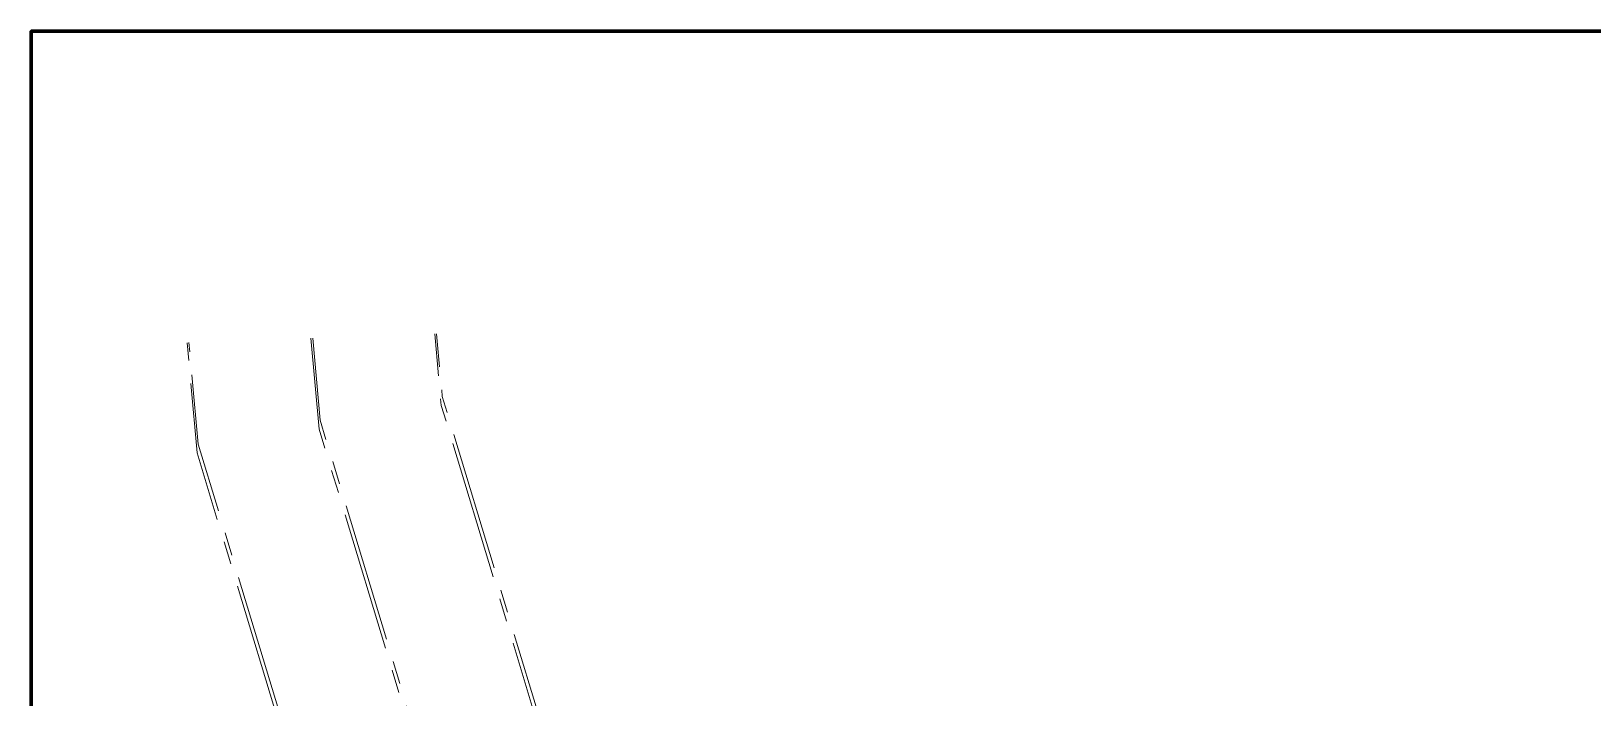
# Paper-space layout 'Layout1' of a CAD drawing. Header units: inches. Extents: x 0 to 35.9, y 0 to 23.6.
# Drawn here: x 0.02 to 8.43, y 20.02 to 23.61 of the extents above; entities that cross this region are included whole.
import ezdxf

# ---------------------------------------------------------------- set-up
doc = ezdxf.new("R2010")
doc.units = ezdxf.units.IN
doc.header["$MEASUREMENT"] = 0
doc.linetypes.add('CENTER2', pattern=[1.125, 0.75, -0.125, 0.125, -0.125])
doc.layers.get('0').update_dxf_attribs({"lineweight": 30})
doc.layers.add('BLOCK TEXT', color=7, linetype='Continuous')
doc.layers.add('C-SIDEWALK-CURB', color=92, linetype='Continuous')

# ---------------------------------------------------------------- blocks, each defined once
blk = doc.blocks.new('TITLEBLOCK ARCHD24X36')
at = {"ltscale": 0.125}
blk.add_lwpolyline([(0.0306, 23.9435), (35.909, 23.9435), (35.909, 9.5136), (0.0306, 9.5136)], close=True, dxfattribs=at)
at = {"layer": 'BLOCK TEXT', "linetype": 'ByBlock', "lineweight": 100}
blk.add_lwpolyline([(0.0306, 2.6905), (0.0306, 23.9435), (35.909, 23.9435), (35.909, 2.6905)], close=True, dxfattribs=at)

psp = doc.layouts.get("Layout1")

# ---------------------------------------------------------------- linework, layer by layer
at = {"layer": 'C-SIDEWALK-CURB', "color": 7, "linetype": 'CENTER2', "lineweight": 0, "flags": 128}
for points, elevation in [([(4.7966, 16.8293), (2.7465, 19.8796), (2.2286, 21.5922), (2.1934, 21.9777)], -5.3638), ([(4.7966, 16.8293), (2.7465, 19.8796), (2.2286, 21.5922), (2.1934, 21.9777)], -5.3638), ([(4.8022, 16.8768), (2.7522, 19.9271), (2.2343, 21.6397), (2.2034, 21.9781)], -15.9495), ([(3.6901, 16.0857), (1.5284, 19.3021), (0.9133, 21.3361), (0.8591, 21.9298)], -5.3638), ([(3.6901, 16.0857), (1.5284, 19.3021), (0.9133, 21.3361), (0.8591, 21.9298)], -5.3638), ([(3.6957, 16.1332), (1.534, 19.3496), (0.9189, 21.3835), (0.8691, 21.9302)], -15.9495), ([(4.2433, 16.4575), (2.1374, 19.5909), (1.5709, 21.4641), (1.5262, 21.9538)], -5.3638), ([(4.249, 16.505), (2.1431, 19.6384), (1.5766, 21.5116), (1.5362, 21.9541)], -15.9495)]:
    psp.add_lwpolyline(points, dxfattribs=dict(at, elevation=elevation))

# ---------------------------------------------------------------- block references
psp.add_blockref('TITLEBLOCK ARCHD24X36', (-0.0114, -0.3354))

doc.saveas('drawing.dxf')
